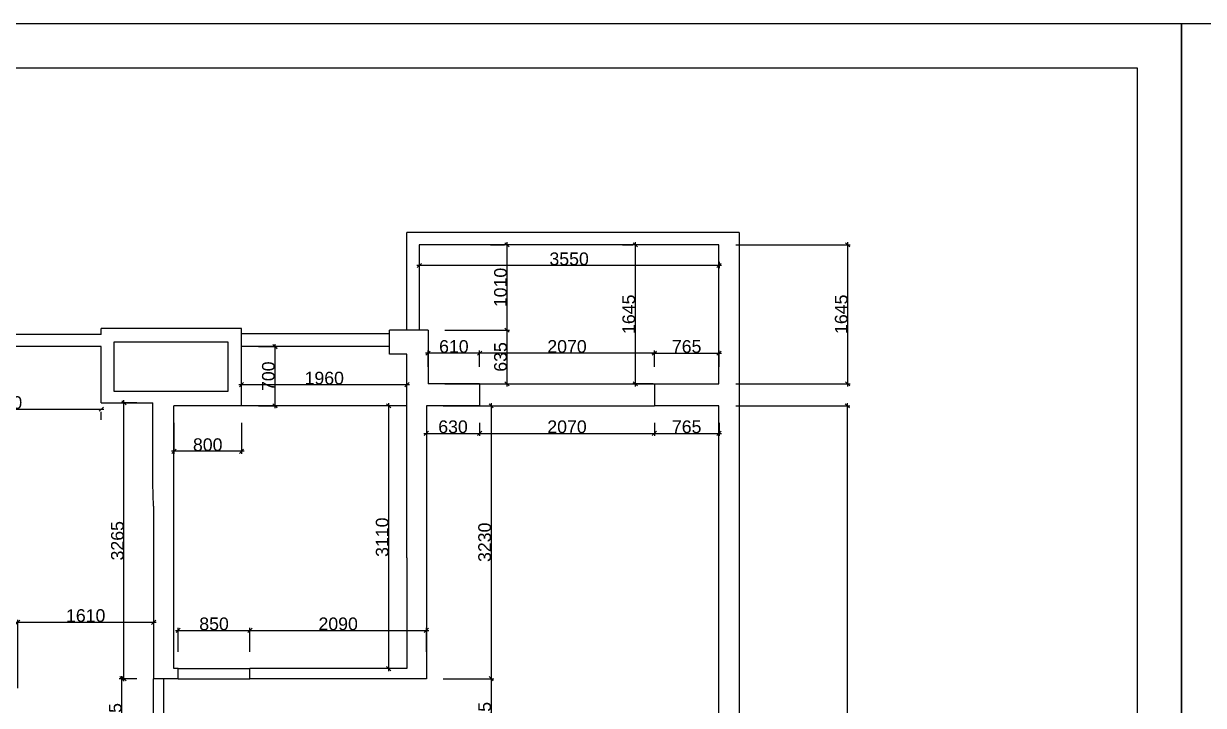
# Model space of a CAD drawing. Header units: millimetres. Extents: x -1666 to 220555, y -7114 to 28673.
# Drawn here: x 184941 to 198913, y 2494 to 10561 of the extents above; entities that cross this region are included whole.
import ezdxf

# ---------------------------------------------------------------- set-up
doc = ezdxf.new("R2010")
doc.units = ezdxf.units.MM
doc.header["$LTSCALE"] = 80
doc.styles.get("Standard").update_dxf_attribs({"font": 'arial.ttf'})
doc.dimstyles.new('ISO-25', dxfattribs={"dimtxt": 150, "dimasz": 50, "dimexe": 30, "dimexo": 200, "dimtad": 1, "dimtxsty": 'Standard', "dimblk": 'OBLIQUE', "dimcen": 2.5, "dimdle": 30, "dimclrd": 3, "dimclre": 3, "dimclrt": 3, "dimadec": 0, "dimazin": 0, "dimtfac": 1, "dimtmove": 0, "dimatfit": 3, "dimfxl": 1, "dimtfillclr": 3, "dimarcsym": 0})

# ---------------------------------------------------------------- blocks, each defined once
blk = doc.blocks.new('_Oblique')
at = {"color": 0, "linetype": 'ByBlock', "lineweight": -2}
blk.add_line((-0.5, -0.5), (0.5, 0.5), dxfattribs=at)
blk = doc.blocks.new('*D370')
at = {"color": 3, "lineweight": -2, "transparency": 16777216}
for p, q in [((193376, 6039), (194726, 6039)), ((194696, -2236), (194696, 6069)), ((193376, -2206), (194726, -2206))]:
    blk.add_line(p, q, dxfattribs=at)
at = {"layer": 'Defpoints', "color": 0, "transparency": 16777216}
for p in [(193176, 6039), (194696, 6039), (193176, -2206)]:
    blk.add_point(p, dxfattribs=at)
at = {"color": 3, "lineweight": -2, "transparency": 16777216, "xscale": 50, "yscale": 50, "zscale": 50}
for p, rotation in [((194696, 6039), 90), ((194696, -2206), 270)]:
    blk.add_blockref('_Oblique', p, dxfattribs=dict(at, rotation=rotation))
at = {"color": 3, "transparency": 16777216, "insert": (194619, 1917), "char_height": 150, "attachment_point": 5, "rotation": 90}
blk.add_mtext('8245', dxfattribs=at)
blk = doc.blocks.new('*D371')
at = {"color": 3, "lineweight": -2, "transparency": 16777216}
for p, q in [((194701, 6269), (194701, 7974)), ((193376, 7944), (194731, 7944)), ((193376, 6299), (194731, 6299))]:
    blk.add_line(p, q, dxfattribs=at)
at = {"layer": 'Defpoints', "color": 0, "transparency": 16777216}
for p in [(193176, 7944), (194701, 7944), (193176, 6299)]:
    blk.add_point(p, dxfattribs=at)
at = {"color": 3, "lineweight": -2, "transparency": 16777216, "xscale": 50, "yscale": 50, "zscale": 50}
for p, rotation in [((194701, 7944), 90), ((194701, 6299), 270)]:
    blk.add_blockref('_Oblique', p, dxfattribs=dict(at, rotation=rotation))
at = {"color": 3, "transparency": 16777216, "insert": (194624, 7122), "char_height": 150, "attachment_point": 5, "rotation": 90}
blk.add_mtext('1645', dxfattribs=at)
blk = doc.blocks.new('*D372')
at = {"color": 3, "lineweight": -2, "transparency": 16777216}
for p, q in [((189911, 6039), (190508, 6039)), ((190478, 6069), (190478, 2779)), ((189911, 2809), (190508, 2809))]:
    blk.add_line(p, q, dxfattribs=at)
at = {"layer": 'Defpoints', "color": 0, "transparency": 16777216}
for p in [(189711, 6039), (189711, 2809), (190478, 2809)]:
    blk.add_point(p, dxfattribs=at)
at = {"color": 3, "lineweight": -2, "transparency": 16777216, "xscale": 50, "yscale": 50, "zscale": 50}
for p, rotation in [((190478, 6039), 90), ((190478, 2809), 270)]:
    blk.add_blockref('_Oblique', p, dxfattribs=dict(at, rotation=rotation))
at = {"color": 3, "transparency": 16777216, "insert": (190401, 4424), "char_height": 150, "attachment_point": 5, "rotation": 90}
blk.add_mtext('3230', dxfattribs=at)
blk = doc.blocks.new('*D373')
at = {"color": 3, "lineweight": -2, "transparency": 16777216}
for p, q in [((189911, 2809), (190508, 2809)), ((190478, 2839), (190478, 1764)), ((189901, 1794), (190508, 1794))]:
    blk.add_line(p, q, dxfattribs=at)
at = {"layer": 'Defpoints', "color": 0, "transparency": 16777216}
for p in [(189711, 2809), (189701, 1794), (190478, 1794)]:
    blk.add_point(p, dxfattribs=at)
at = {"color": 3, "lineweight": -2, "transparency": 16777216, "xscale": 50, "yscale": 50, "zscale": 50}
for p, rotation in [((190478, 2809), 90), ((190478, 1794), 270)]:
    blk.add_blockref('_Oblique', p, dxfattribs=dict(at, rotation=rotation))
at = {"color": 3, "transparency": 16777216, "insert": (190401, 2302), "char_height": 150, "attachment_point": 5, "rotation": 90}
blk.add_mtext('1015', dxfattribs=at)
blk = doc.blocks.new('*D380')
at = {"color": 3, "lineweight": -2, "transparency": 16777216}
for p, q in [((186741, 3381), (187651, 3381)), ((186771, 3129), (186771, 3411)), ((187621, 3129), (187621, 3411))]:
    blk.add_line(p, q, dxfattribs=at)
at = {"layer": 'Defpoints', "color": 0, "transparency": 16777216}
for p in [(187621, 3381), (186771, 2929), (187621, 2929)]:
    blk.add_point(p, dxfattribs=at)
at = {"color": 3, "lineweight": -2, "transparency": 16777216, "xscale": 50, "yscale": 50, "zscale": 50, "rotation": 180}
blk.add_blockref('_Oblique', (186771, 3381), dxfattribs=at)
at = {"color": 3, "lineweight": -2, "transparency": 16777216, "xscale": 50, "yscale": 50, "zscale": 50}
blk.add_blockref('_Oblique', (187621, 3381), dxfattribs=at)
at = {"color": 3, "transparency": 16777216, "insert": (187196, 3458), "char_height": 150, "attachment_point": 5}
blk.add_mtext('850', dxfattribs=at)
blk = doc.blocks.new('*D381')
at = {"color": 3, "lineweight": -2, "transparency": 16777216}
for p, q in [((187591, 3381), (189741, 3381)), ((187621, 3129), (187621, 3411)), ((189711, 3129), (189711, 3411))]:
    blk.add_line(p, q, dxfattribs=at)
at = {"layer": 'Defpoints', "color": 0, "transparency": 16777216}
for p in [(189711, 3381), (187621, 2929), (189711, 2929)]:
    blk.add_point(p, dxfattribs=at)
at = {"color": 3, "lineweight": -2, "transparency": 16777216, "xscale": 50, "yscale": 50, "zscale": 50, "rotation": 180}
blk.add_blockref('_Oblique', (187621, 3381), dxfattribs=at)
at = {"color": 3, "lineweight": -2, "transparency": 16777216, "xscale": 50, "yscale": 50, "zscale": 50}
blk.add_blockref('_Oblique', (189711, 3381), dxfattribs=at)
at = {"color": 3, "transparency": 16777216, "insert": (188666, 3458), "char_height": 150, "attachment_point": 5}
blk.add_mtext('2090', dxfattribs=at)
blk = doc.blocks.new('*D385')
at = {"color": 3, "lineweight": -2, "transparency": 16777216}
for p, q in [((186281, 2809), (186074, 2809)), ((186104, 1854), (186104, 2839)), ((186281, 1884), (186074, 1884))]:
    blk.add_line(p, q, dxfattribs=at)
at = {"layer": 'Defpoints', "color": 0, "transparency": 16777216}
for p in [(186104, 2809), (186481, 2809), (186481, 1884)]:
    blk.add_point(p, dxfattribs=at)
at = {"color": 3, "lineweight": -2, "transparency": 16777216, "xscale": 50, "yscale": 50, "zscale": 50}
for p, rotation in [((186104, 2809), 90), ((186104, 1884), 270)]:
    blk.add_blockref('_Oblique', p, dxfattribs=dict(at, rotation=rotation))
at = {"color": 3, "transparency": 16777216, "insert": (186027, 2347), "char_height": 150, "attachment_point": 5, "rotation": 90}
blk.add_mtext('925', dxfattribs=at)
blk = doc.blocks.new('*D386')
at = {"color": 3, "lineweight": -2, "transparency": 16777216}
for p, q in [((186281, 6074), (186099, 6074)), ((186129, 2779), (186129, 6104)), ((186281, 2809), (186099, 2809))]:
    blk.add_line(p, q, dxfattribs=at)
at = {"layer": 'Defpoints', "color": 0, "transparency": 16777216}
for p in [(186129, 6074), (186481, 6074), (186481, 2809)]:
    blk.add_point(p, dxfattribs=at)
at = {"color": 3, "lineweight": -2, "transparency": 16777216, "xscale": 50, "yscale": 50, "zscale": 50}
for p, rotation in [((186129, 6074), 90), ((186129, 2809), 270)]:
    blk.add_blockref('_Oblique', p, dxfattribs=dict(at, rotation=rotation))
at = {"color": 3, "transparency": 16777216, "insert": (186052, 4442), "char_height": 150, "attachment_point": 5, "rotation": 90}
blk.add_mtext('3265', dxfattribs=at)
blk = doc.blocks.new('*D387')
at = {"color": 3, "lineweight": -2, "transparency": 16777216}
for p, q in [((184871, 2699), (184871, 3508)), ((186481, 3009), (186481, 3508)), ((184841, 3478), (186511, 3478))]:
    blk.add_line(p, q, dxfattribs=at)
at = {"layer": 'Defpoints', "color": 0, "transparency": 16777216}
for p in [(186481, 3478), (186481, 2809), (184871, 2499)]:
    blk.add_point(p, dxfattribs=at)
at = {"color": 3, "lineweight": -2, "transparency": 16777216, "xscale": 50, "yscale": 50, "zscale": 50, "rotation": 180}
blk.add_blockref('_Oblique', (184871, 3478), dxfattribs=at)
at = {"color": 3, "lineweight": -2, "transparency": 16777216, "xscale": 50, "yscale": 50, "zscale": 50}
blk.add_blockref('_Oblique', (186481, 3478), dxfattribs=at)
at = {"color": 3, "transparency": 16777216, "insert": (185676, 3556), "char_height": 150, "attachment_point": 5}
blk.add_mtext('1610', dxfattribs=at)
blk = doc.blocks.new('*D390')
at = {"color": 3, "lineweight": -2, "transparency": 16777216}
for p, q in [((183521, 6199), (183521, 6029)), ((183491, 5999), (185891, 5999)), ((185861, 5874), (185861, 5969))]:
    blk.add_line(p, q, dxfattribs=at)
at = {"layer": 'Defpoints', "color": 0, "transparency": 16777216}
for p in [(185861, 6074), (183521, 5999), (185861, 5999)]:
    blk.add_point(p, dxfattribs=at)
at = {"color": 3, "lineweight": -2, "transparency": 16777216, "xscale": 50, "yscale": 50, "zscale": 50, "rotation": 180}
blk.add_blockref('_Oblique', (183521, 5999), dxfattribs=at)
at = {"color": 3, "lineweight": -2, "transparency": 16777216, "xscale": 50, "yscale": 50, "zscale": 50}
blk.add_blockref('_Oblique', (185861, 5999), dxfattribs=at)
at = {"color": 3, "transparency": 16777216, "insert": (184691, 6076), "char_height": 150, "attachment_point": 5}
blk.add_mtext('2340', dxfattribs=at)
blk = doc.blocks.new('*D391')
at = {"color": 3, "lineweight": -2, "transparency": 16777216}
for p, q in [((189281, 6039), (189235, 6039)), ((189265, 2899), (189265, 6069)), ((189281, 2929), (189235, 2929))]:
    blk.add_line(p, q, dxfattribs=at)
at = {"layer": 'Defpoints', "color": 0, "transparency": 16777216}
for p in [(189265, 6039), (189481, 6039), (189481, 2929)]:
    blk.add_point(p, dxfattribs=at)
at = {"color": 3, "lineweight": -2, "transparency": 16777216, "xscale": 50, "yscale": 50, "zscale": 50}
for p, rotation in [((189265, 6039), 90), ((189265, 2929), 270)]:
    blk.add_blockref('_Oblique', p, dxfattribs=dict(at, rotation=rotation))
at = {"color": 3, "transparency": 16777216, "insert": (189188, 4484), "char_height": 150, "attachment_point": 5, "rotation": 90}
blk.add_mtext('3110', dxfattribs=at)
blk = doc.blocks.new('*D392')
at = {"color": 3, "lineweight": -2, "transparency": 16777216}
for p, q in [((189511, 6289), (187491, 6289)), ((187521, 6239), (187521, 6319)), ((189481, 6239), (189481, 6319))]:
    blk.add_line(p, q, dxfattribs=at)
at = {"layer": 'Defpoints', "color": 0, "transparency": 16777216}
for p in [(187521, 6289), (187521, 6039), (189481, 6039)]:
    blk.add_point(p, dxfattribs=at)
at = {"color": 3, "lineweight": -2, "transparency": 16777216, "xscale": 50, "yscale": 50, "zscale": 50, "rotation": 180}
blk.add_blockref('_Oblique', (187521, 6289), dxfattribs=at)
at = {"color": 3, "lineweight": -2, "transparency": 16777216, "xscale": 50, "yscale": 50, "zscale": 50}
blk.add_blockref('_Oblique', (189481, 6289), dxfattribs=at)
at = {"color": 3, "transparency": 16777216, "insert": (188501, 6366), "char_height": 150, "attachment_point": 5}
blk.add_mtext('1960', dxfattribs=at)
blk = doc.blocks.new('*D393')
at = {"color": 3, "lineweight": -2, "transparency": 16777216}
for p, q in [((187721, 6739), (187948, 6739)), ((187918, 6009), (187918, 6769)), ((187721, 6039), (187948, 6039))]:
    blk.add_line(p, q, dxfattribs=at)
at = {"layer": 'Defpoints', "color": 0, "transparency": 16777216}
for p in [(187521, 6739), (187918, 6739), (187521, 6039)]:
    blk.add_point(p, dxfattribs=at)
at = {"color": 3, "lineweight": -2, "transparency": 16777216, "xscale": 50, "yscale": 50, "zscale": 50}
for p, rotation in [((187918, 6739), 90), ((187918, 6039), 270)]:
    blk.add_blockref('_Oblique', p, dxfattribs=dict(at, rotation=rotation))
at = {"color": 3, "transparency": 16777216, "insert": (187840, 6389), "char_height": 150, "attachment_point": 5, "rotation": 90}
blk.add_mtext('700', dxfattribs=at)
blk = doc.blocks.new('*D394')
at = {"color": 3, "lineweight": -2, "transparency": 16777216}
for p, q in [((186721, 5839), (186721, 5471)), ((187521, 5839), (187521, 5471)), ((187551, 5501), (186691, 5501))]:
    blk.add_line(p, q, dxfattribs=at)
at = {"layer": 'Defpoints', "color": 0, "transparency": 16777216}
for p in [(186721, 6039), (187521, 6039), (186721, 5501)]:
    blk.add_point(p, dxfattribs=at)
at = {"color": 3, "lineweight": -2, "transparency": 16777216, "xscale": 50, "yscale": 50, "zscale": 50, "rotation": 180}
blk.add_blockref('_Oblique', (186721, 5501), dxfattribs=at)
at = {"color": 3, "lineweight": -2, "transparency": 16777216, "xscale": 50, "yscale": 50, "zscale": 50}
blk.add_blockref('_Oblique', (187521, 5501), dxfattribs=at)
at = {"color": 3, "transparency": 16777216, "insert": (187121, 5578), "char_height": 150, "attachment_point": 5}
blk.add_mtext('800', dxfattribs=at)
blk = doc.blocks.new('*D420')
at = {"color": 3, "lineweight": -2, "transparency": 16777216}
for p, q in [((192441, 6662), (190311, 6662)), ((190341, 6499), (190341, 6692)), ((192411, 6499), (192411, 6692))]:
    blk.add_line(p, q, dxfattribs=at)
at = {"layer": 'Defpoints', "color": 0, "transparency": 16777216}
for p in [(190341, 6662), (190341, 6299), (192411, 6299)]:
    blk.add_point(p, dxfattribs=at)
at = {"color": 3, "lineweight": -2, "transparency": 16777216, "xscale": 50, "yscale": 50, "zscale": 50, "rotation": 180}
blk.add_blockref('_Oblique', (190341, 6662), dxfattribs=at)
at = {"color": 3, "lineweight": -2, "transparency": 16777216, "xscale": 50, "yscale": 50, "zscale": 50}
blk.add_blockref('_Oblique', (192411, 6662), dxfattribs=at)
at = {"color": 3, "transparency": 16777216, "insert": (191376, 6740), "char_height": 150, "attachment_point": 5}
blk.add_mtext('2070', dxfattribs=at)
blk = doc.blocks.new('*D421')
at = {"color": 3, "lineweight": -2, "transparency": 16777216}
for p, q in [((190371, 6662), (189701, 6662)), ((189731, 6499), (189731, 6692)), ((190341, 6499), (190341, 6692))]:
    blk.add_line(p, q, dxfattribs=at)
at = {"layer": 'Defpoints', "color": 0, "transparency": 16777216}
for p in [(189731, 6662), (189731, 6299), (190341, 6299)]:
    blk.add_point(p, dxfattribs=at)
at = {"color": 3, "lineweight": -2, "transparency": 16777216, "xscale": 50, "yscale": 50, "zscale": 50, "rotation": 180}
blk.add_blockref('_Oblique', (189731, 6662), dxfattribs=at)
at = {"color": 3, "lineweight": -2, "transparency": 16777216, "xscale": 50, "yscale": 50, "zscale": 50}
blk.add_blockref('_Oblique', (190341, 6662), dxfattribs=at)
at = {"color": 3, "transparency": 16777216, "insert": (190036, 6740), "char_height": 150, "attachment_point": 5}
blk.add_mtext('610', dxfattribs=at)
blk = doc.blocks.new('*D422')
at = {"color": 3, "lineweight": -2, "transparency": 16777216}
for p, q in [((192381, 6662), (193206, 6662)), ((192411, 6499), (192411, 6692)), ((193176, 6499), (193176, 6692))]:
    blk.add_line(p, q, dxfattribs=at)
at = {"layer": 'Defpoints', "color": 0, "transparency": 16777216}
for p in [(193176, 6662), (192411, 6299), (193176, 6299)]:
    blk.add_point(p, dxfattribs=at)
at = {"color": 3, "lineweight": -2, "transparency": 16777216, "xscale": 50, "yscale": 50, "zscale": 50, "rotation": 180}
blk.add_blockref('_Oblique', (192411, 6662), dxfattribs=at)
at = {"color": 3, "lineweight": -2, "transparency": 16777216, "xscale": 50, "yscale": 50, "zscale": 50}
blk.add_blockref('_Oblique', (193176, 6662), dxfattribs=at)
at = {"color": 3, "transparency": 16777216, "insert": (192793, 6740), "char_height": 150, "attachment_point": 5}
blk.add_mtext('765', dxfattribs=at)
blk = doc.blocks.new('*D369')
at = {"color": 3, "lineweight": -2, "transparency": 16777216}
for p, q in [((189711, 5839), (189711, 5683)), ((190341, 5839), (190341, 5683)), ((189681, 5713), (190371, 5713))]:
    blk.add_line(p, q, dxfattribs=at)
at = {"layer": 'Defpoints', "color": 0, "transparency": 16777216}
for p in [(189711, 6039), (190341, 6039), (190341, 5713)]:
    blk.add_point(p, dxfattribs=at)
at = {"color": 3, "lineweight": -2, "transparency": 16777216, "xscale": 50, "yscale": 50, "zscale": 50, "rotation": 180}
blk.add_blockref('_Oblique', (189711, 5713), dxfattribs=at)
at = {"color": 3, "lineweight": -2, "transparency": 16777216, "xscale": 50, "yscale": 50, "zscale": 50}
blk.add_blockref('_Oblique', (190341, 5713), dxfattribs=at)
at = {"color": 3, "transparency": 16777216, "insert": (190026, 5790), "char_height": 150, "attachment_point": 5}
blk.add_mtext('630', dxfattribs=at)
blk = doc.blocks.new('*D423')
at = {"color": 3, "lineweight": -2, "transparency": 16777216}
for p, q in [((190341, 5839), (190341, 5683)), ((192411, 5839), (192411, 5683)), ((190311, 5713), (192441, 5713))]:
    blk.add_line(p, q, dxfattribs=at)
at = {"layer": 'Defpoints', "color": 0, "transparency": 16777216}
for p in [(190341, 6039), (192411, 6039), (192411, 5713)]:
    blk.add_point(p, dxfattribs=at)
at = {"color": 3, "lineweight": -2, "transparency": 16777216, "xscale": 50, "yscale": 50, "zscale": 50, "rotation": 180}
blk.add_blockref('_Oblique', (190341, 5713), dxfattribs=at)
at = {"color": 3, "lineweight": -2, "transparency": 16777216, "xscale": 50, "yscale": 50, "zscale": 50}
blk.add_blockref('_Oblique', (192411, 5713), dxfattribs=at)
at = {"color": 3, "transparency": 16777216, "insert": (191376, 5790), "char_height": 150, "attachment_point": 5}
blk.add_mtext('2070', dxfattribs=at)
blk = doc.blocks.new('*D424')
at = {"color": 3, "lineweight": -2, "transparency": 16777216}
for p, q in [((192411, 5839), (192411, 5683)), ((193176, 5839), (193176, 5683)), ((192381, 5713), (193206, 5713))]:
    blk.add_line(p, q, dxfattribs=at)
at = {"layer": 'Defpoints', "color": 0, "transparency": 16777216}
for p in [(192411, 6039), (193176, 6039), (193176, 5713)]:
    blk.add_point(p, dxfattribs=at)
at = {"color": 3, "lineweight": -2, "transparency": 16777216, "xscale": 50, "yscale": 50, "zscale": 50, "rotation": 180}
blk.add_blockref('_Oblique', (192411, 5713), dxfattribs=at)
at = {"color": 3, "lineweight": -2, "transparency": 16777216, "xscale": 50, "yscale": 50, "zscale": 50}
blk.add_blockref('_Oblique', (193176, 5713), dxfattribs=at)
at = {"color": 3, "transparency": 16777216, "insert": (192793, 5790), "char_height": 150, "attachment_point": 5}
blk.add_mtext('765', dxfattribs=at)
blk = doc.blocks.new('*D425')
at = {"color": 3, "lineweight": -2, "transparency": 16777216}
for p, q in [((189931, 6934), (190696, 6934)), ((190666, 6269), (190666, 6964)), ((189931, 6299), (190696, 6299))]:
    blk.add_line(p, q, dxfattribs=at)
at = {"layer": 'Defpoints', "color": 0, "transparency": 16777216}
for p in [(189731, 6934), (190666, 6934), (189731, 6299)]:
    blk.add_point(p, dxfattribs=at)
at = {"color": 3, "lineweight": -2, "transparency": 16777216, "xscale": 50, "yscale": 50, "zscale": 50}
for p, rotation in [((190666, 6934), 90), ((190666, 6299), 270)]:
    blk.add_blockref('_Oblique', p, dxfattribs=dict(at, rotation=rotation))
at = {"color": 3, "transparency": 16777216, "insert": (190589, 6617), "char_height": 150, "attachment_point": 5, "rotation": 90}
blk.add_mtext('635', dxfattribs=at)
blk = doc.blocks.new('*D426')
at = {"color": 3, "lineweight": -2, "transparency": 16777216}
for p, q in [((190666, 6904), (190666, 7974)), ((190469, 7944), (190636, 7944)), ((189931, 6934), (190696, 6934))]:
    blk.add_line(p, q, dxfattribs=at)
at = {"layer": 'Defpoints', "color": 0, "transparency": 16777216}
for p in [(190666, 7944), (190669, 7944), (189731, 6934)]:
    blk.add_point(p, dxfattribs=at)
at = {"color": 3, "lineweight": -2, "transparency": 16777216, "xscale": 50, "yscale": 50, "zscale": 50}
for p, rotation in [((190666, 7944), 90), ((190666, 6934), 270)]:
    blk.add_blockref('_Oblique', p, dxfattribs=dict(at, rotation=rotation))
at = {"color": 3, "transparency": 16777216, "insert": (190589, 7439), "char_height": 150, "attachment_point": 5, "rotation": 90}
blk.add_mtext('1010', dxfattribs=at)
blk = doc.blocks.new('*D427')
at = {"color": 3, "lineweight": -2, "transparency": 16777216}
for p, q in [((193206, 7699), (189596, 7699)), ((189626, 7744), (189626, 7669)), ((193176, 7744), (193176, 7669))]:
    blk.add_line(p, q, dxfattribs=at)
at = {"layer": 'Defpoints', "color": 0, "transparency": 16777216}
for p in [(189626, 7944), (193176, 7944), (189626, 7699)]:
    blk.add_point(p, dxfattribs=at)
at = {"color": 3, "lineweight": -2, "transparency": 16777216, "xscale": 50, "yscale": 50, "zscale": 50, "rotation": 180}
blk.add_blockref('_Oblique', (189626, 7699), dxfattribs=at)
at = {"color": 3, "lineweight": -2, "transparency": 16777216, "xscale": 50, "yscale": 50, "zscale": 50}
blk.add_blockref('_Oblique', (193176, 7699), dxfattribs=at)
at = {"color": 3, "transparency": 16777216, "insert": (191401, 7777), "char_height": 150, "attachment_point": 5}
blk.add_mtext('3550', dxfattribs=at)
blk = doc.blocks.new('*D428')
at = {"color": 3, "lineweight": -2, "transparency": 16777216}
for p, q in [((192185, 7974), (192185, 6269)), ((192034, 7944), (192155, 7944)), ((192395, 6299), (192155, 6299))]:
    blk.add_line(p, q, dxfattribs=at)
at = {"layer": 'Defpoints', "color": 0, "transparency": 16777216}
for p in [(192234, 7944), (192185, 6299), (192595, 6299)]:
    blk.add_point(p, dxfattribs=at)
at = {"color": 3, "lineweight": -2, "transparency": 16777216, "xscale": 50, "yscale": 50, "zscale": 50}
for p, rotation in [((192185, 7944), 90), ((192185, 6299), 270)]:
    blk.add_blockref('_Oblique', p, dxfattribs=dict(at, rotation=rotation))
at = {"color": 3, "transparency": 16777216, "insert": (192108, 7122), "char_height": 150, "attachment_point": 5, "rotation": 90}
blk.add_mtext('1645', dxfattribs=at)

msp = doc.modelspace()

# ---------------------------------------------------------------- linework, layer by layer
at = {"color": 2, "true_color": 0xf1eb1f}
for p, q in [((189480.538, 6934.478), (189480.538, 8089.478)), ((193415.538, 8089.478), (189480.538, 8089.478)), ((193415.538, 8089.478), (193415.538, -2325.522)), ((193175.538, 7944.478), (189625.538, 7944.478)), ((189625.538, 7944.478), (189625.538, 6934.478)), ((193175.538, 6299.478), (193175.538, 7944.478)), ((185860.538, 6881.978), (183520.538, 6881.978)), ((187520.538, 6954.478), (185860.538, 6954.478)), ((185860.538, 6881.978), (185860.538, 6954.478)), ((187520.538, 6889.478), (187520.538, 6954.478)), ((189275.538, 6889.478), (187520.538, 6889.478)), ((189275.538, 6649.478), (189275.538, 6934.478)), ((189730.538, 6934.478), (189275.538, 6934.478)), ((189730.538, 6934.478), (189730.538, 6299.478)), ((185860.538, 6741.978), (183520.538, 6741.978)), ((185860.538, 6074.478), (185860.538, 6741.978)), ((186012.092, 6797.146), (187358.112, 6797.146)), ((186012.092, 6207.416), (186012.092, 6797.146)), ((187358.112, 6797.146), (187358.112, 6207.416)), ((189275.538, 6739.478), (187520.538, 6739.478)), ((187520.538, 6039.478), (187520.538, 6739.478)), ((189480.538, 6649.478), (189275.538, 6649.478)), ((189480.538, 4239.478), (189480.538, 6649.478)), ((190340.538, 6299.478), (189730.538, 6299.478)), ((190340.538, 6299.478), (190340.538, 6039.478)), ((192410.538, 6299.478), (192410.538, 6039.478)), ((192410.538, 6299.478), (193175.538, 6299.478)), ((187358.112, 6207.416), (186012.092, 6207.416)), ((185860.538, 6074.478), (186470.538, 6074.478)), ((186470.538, 5119.478), (186470.538, 6074.478)), ((186720.538, 2929.478), (186720.538, 6039.478)), ((189480.538, 6039.478), (187520.538, 6039.478)), ((190340.538, 6039.478), (189710.538, 6039.478)), ((189710.538, 6039.478), (189710.538, 2809.478)), ((193175.538, 6039.478), (192410.538, 6039.478)), ((193175.538, -2205.522), (193175.538, 6039.478)), ((186480.538, 4849.478), (186470.538, 5119.478)), ((186480.538, 4849.478), (186480.538, 2809.478)), ((189480.538, 4239.478), (189480.538, 2929.478)), ((186770.538, 2929.478), (186720.538, 2929.478)), ((186770.538, 2809.478), (186720.538, 2809.478)), ((186770.538, 2809.478), (186770.538, 2929.478)), ((189480.538, 2929.478), (187620.538, 2929.478)), ((187620.538, 2809.478), (187620.538, 2929.478)), ((189710.538, 2809.478), (187620.538, 2809.478))]:
    msp.add_line(p, q, dxfattribs=at)
at = {"color": 41, "true_color": 0xf4ee51}
for p, q in [((187520.538, 6739.478), (187520.538, 6954.478)), ((190340.538, 6299.478), (192410.538, 6299.478)), ((187520.538, 6039.478), (186720.538, 6039.478)), ((190340.538, 6039.478), (192410.538, 6039.478)), ((186770.538, 2809.478), (186480.538, 2809.478)), ((186480.538, 1884.478), (186480.538, 2809.478)), ((186600.538, 1884.478), (186600.538, 2809.478)), ((186770.538, 2929.478), (187620.538, 2929.478)), ((186770.538, 2809.478), (187620.538, 2809.478))]:
    msp.add_line(p, q, dxfattribs=at)
for points in [[(176747.419, 10561.061), (198651.296, 10561.061), (198651.296, -4928.109), (176747.419, -4928.109)], [(176747.419, 10561.061), (198651.296, 10561.061), (198651.296, -4928.109), (176747.419, -4928.109)], [(198651.296, 10561.061), (220555.172, 10561.061), (220555.172, -4928.109), (198651.296, -4928.109)], [(198651.296, 10561.061), (220555.172, 10561.061), (220555.172, -4928.109), (198651.296, -4928.109)], [(177270.004, 10038.476), (198128.711, 10038.476), (198128.711, -4405.524), (177270.004, -4405.524)], [(177270.004, 10038.476), (198128.711, 10038.476), (198128.711, -4405.524), (177270.004, -4405.524)]]:
    msp.add_lwpolyline(points, close=True, dxfattribs=at)

# ---------------------------------------------------------------- dimensions: what is measured, and where the dimension line sits
dim = msp.add_linear_dim(base=(190665.919, 7944.478), p1=(189730.538, 6934.478), p2=(190669.452, 7944.478), angle=90, dimstyle='ISO-25', override={"dimtmove": 1}, dxfattribs=at)
dim.commit()
dim.dimension.update_dxf_attribs({"geometry": '*D426', "text_midpoint": (190588.708, 7439.478)})
for base, p1, p2, picture, middle in [((192184.952, 6299.478), (192234.409, 7944.478), (192594.737, 6299.478), '*D428', (192107.741, 7121.978)), ((194701.329, 7944.478), (193175.538, 6299.478), (193175.538, 7944.478), '*D371', (194624.118, 7121.978)), ((190665.919, 6934.478), (189730.538, 6299.478), (189730.538, 6934.478), '*D425', (190588.657, 6616.978)), ((187917.558, 6739.478), (187520.538, 6039.478), (187520.538, 6739.478), '*D393', (187840.347, 6389.478)), ((186129.403, 6074.478), (186480.538, 2809.478), (186480.538, 6074.478), '*D386', (186052.141, 4441.978)), ((189265.033, 6039.478), (189480.538, 2929.478), (189480.538, 6039.478), '*D391', (189187.771, 4484.478)), ((190477.811, 2809.478), (189710.538, 6039.478), (189710.538, 2809.478), '*D372', (190400.549, 4424.478)), ((194696.176, 6039.478), (193175.538, -2205.522), (193175.538, 6039.478), '*D370', (194618.965, 1916.978)), ((186104.403, 2809.478), (186480.538, 1884.478), (186480.538, 2809.478), '*D385', (186027.192, 2346.978)), ((190477.811, 1794.478), (189710.538, 2809.478), (189700.538, 1794.478), '*D373', (190400.6, 2301.978))]:
    dim = msp.add_linear_dim(base=base, p1=p1, p2=p2, angle=90, dimstyle='ISO-25', dxfattribs=at)
    dim.commit()
    dim.dimension.update_dxf_attribs({"geometry": picture, "text_midpoint": middle})
for base, p1, p2, picture, middle in [((189625.538, 7699.371), (193175.538, 7944.478), (189625.538, 7944.478), '*D427', (191400.538, 7776.633)), ((187520.538, 6288.674), (189480.538, 6039.478), (187520.538, 6039.478), '*D392', (188500.538, 6365.885)), ((185860.538, 5998.799), (183520.538, 5998.799), (185860.538, 6074.478), '*D390', (184690.538, 6076.061)), ((186720.538, 5501.212), (187520.538, 6039.478), (186720.538, 6039.478), '*D394', (187120.538, 5578.423)), ((190340.538, 5713.06), (189710.538, 6039.478), (190340.538, 6039.478), '*D369', (190025.538, 5790.323)), ((186480.538, 3478.481), (184870.538, 2499.478), (186480.538, 2809.478), '*D387', (185675.538, 3555.692)), ((187620.538, 3381.08), (186770.538, 2929.478), (187620.538, 2929.478), '*D380', (187195.538, 3458.291)), ((189710.538, 3381.08), (187620.538, 2929.478), (189710.538, 2929.478), '*D381', (188665.538, 3458.291))]:
    dim = msp.add_linear_dim(base=base, p1=p1, p2=p2, dimstyle='ISO-25', dxfattribs=at)
    dim.commit()
    dim.dimension.update_dxf_attribs({"geometry": picture, "text_midpoint": middle})
for base, p1, p2, picture, middle in [((189730.538, 6662.433), (190340.538, 6299.478), (189730.538, 6299.478), '*D421', (190035.538, 6739.644)), ((190340.538, 6662.433), (192410.538, 6299.478), (190340.538, 6299.478), '*D420', (191375.538, 6739.644)), ((193175.538, 6662.433), (192410.538, 6299.478), (193175.538, 6299.478), '*D422', (192793.038, 6739.644)), ((192410.538, 5713.06), (190340.538, 6039.478), (192410.538, 6039.478), '*D423', (191375.538, 5790.271)), ((193175.538, 5713.06), (192410.538, 6039.478), (193175.538, 6039.478), '*D424', (192793.038, 5790.271))]:
    dim = msp.add_linear_dim(base=base, p1=p1, p2=p2, dimstyle='ISO-25', override={"dimtmove": 1}, dxfattribs=at)
    dim.commit()
    dim.dimension.update_dxf_attribs({"geometry": picture, "text_midpoint": middle})

doc.saveas('drawing.dxf')
